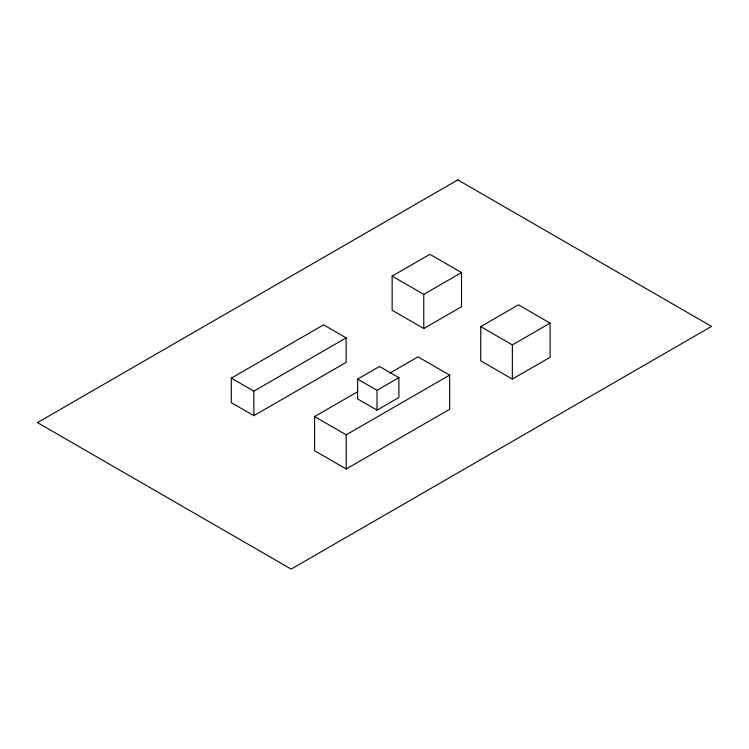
<?xml version="1.0" encoding="UTF-8"?>
<svg xmlns="http://www.w3.org/2000/svg" width="749" height="749" viewBox="0 0 749 749"><rect width="100%" height="100%" fill="white"/><g stroke="black" fill="none" stroke-linecap="round" stroke-linejoin="round"><path stroke-width="1.12" d="M392.139 276.109L429.889 254.314L461.515 272.57L461.515 306.744L423.765 328.539L392.139 310.273L392.139 276.109L423.765 294.366L461.515 272.57M231.291 378.142L323.587 324.851L346.141 337.874L346.141 362.376L253.845 415.667L231.291 402.644L231.291 378.142L253.845 391.156L346.141 337.874M357.61 379.116L379.5 366.486L398.889 377.674L398.889 397.504L377 410.143L357.61 398.955L357.61 379.116L377 390.313L398.889 377.674M389.901 373.077L418.026 356.842L449.653 375.109L449.653 409.272L346.216 468.996L314.58 450.739L314.58 416.566L357.769 391.633M480.727 326.639L518.477 304.843L550.103 323.109L550.103 357.273L512.353 379.069L480.727 360.812L480.727 326.639L512.353 344.905L550.103 323.109M314.58 416.566L346.216 434.832L449.653 375.109M512.353 344.905L512.353 379.069M423.765 294.366L423.765 328.539M377 390.313L377 410.143M346.216 434.832L346.216 468.996M253.845 391.156L253.845 415.667M457.826 179.91L37.45 422.605L291.174 569.09L711.55 326.395L457.826 179.91"/></g></svg>
